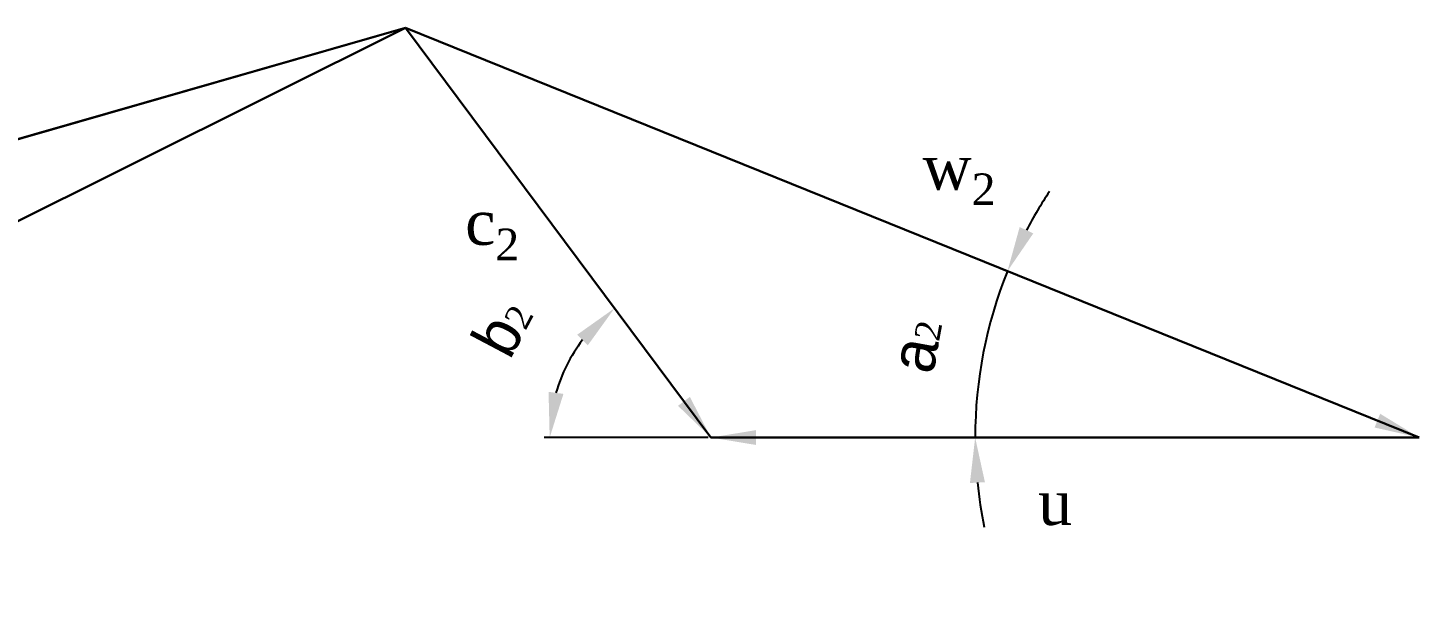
# Model space of a CAD drawing. Header units: millimetres. Extents: x -2060 to 12839, y 3761 to 9253.
# Drawn here: x 7064.9 to 7373.5, y 8942.8 to 9068.8 of the extents above; entities that cross this region are included whole.
import ezdxf

# ---------------------------------------------------------------- set-up
doc = ezdxf.new("R2010")
doc.units = ezdxf.units.MM
doc.layers.add('vastag', color=7, linetype='Continuous', lineweight=50)
doc.layers.add('vékony', color=7, linetype='Continuous', lineweight=30)
doc.styles.get("Standard").update_dxf_attribs({"font": 'pala.ttf'})
doc.dimstyles.new('Copy of ISO-25', dxfattribs={"dimtxt": 50, "dimasz": 10, "dimexe": 1.25, "dimexo": 0.625, "dimgap": 10, "dimtad": 1, "dimtxsty": 'Standard', "dimcen": 2.5, "dimadec": 0, "dimazin": 0, "dimtfac": 1, "dimtmove": 0, "dimatfit": 3, "dimfxl": 1, "dimarcsym": 0})

# ---------------------------------------------------------------- blocks, each defined once
blk = doc.blocks.new('*D13')
at = {"layer": 'Defpoints', "color": 0, "transparency": 16777216}
for p in [(7148.68, 9068.77), (6884.76, 8972.56), (6778.57, 8962.65), (6778.57, 8962.65), (6935.65, 8962.65)]:
    blk.add_point(p, dxfattribs=at)
at = {"layer": 'vékony', "color": 0, "lineweight": -2, "transparency": 16777216}
blk.add_arc((6778.57, 8962.65), 106.64, 5.3746, 10.6242, dxfattribs=at)
at = {"layer": 'vékony', "color": 0, "transparency": 16777216}
for points in [[(6881.77, 8981.93), (6885.01, 8982.7), (6881.09, 8992.04)], [(6886.41, 8972.72), (6883.08, 8972.56), (6885.22, 8962.65)]]:
    blk.add_solid(points, dxfattribs=at)
at = {"layer": 'vékony', "color": 0, "transparency": 16777216, "insert": (6898.72, 8981.77), "char_height": 10, "attachment_point": 5, "rotation": 279.0412}
blk.add_mtext('{\\fGreekC_IV25|b0|i0|c238|p2;a\\fPalatino Linotype|b0|i0|c238|p18;\\H0.56x;\\S^ 1;}', dxfattribs=at)
blk = doc.blocks.new('*D14')
at = {"layer": 'Defpoints', "color": 0, "transparency": 16777216}
for p in [(7148.68, 9068.77), (7029.88, 8977.28), (6778.57, 8962.65), (6935.65, 8962.65), (6935.65, 8962.65)]:
    blk.add_point(p, dxfattribs=at)
at = {"layer": 'vékony', "color": 0, "lineweight": -2, "transparency": 16777216}
blk.add_line((6936.28, 8962.65), (7032.26, 8962.65), dxfattribs=at)
for start, end in [(32.4911, 38.5022), (0, 26.48), (347.9778, 353.9889)]:
    blk.add_arc((6935.65, 8962.65), 95.36, start, end, dxfattribs=at)
at = {"layer": 'vékony', "color": 0, "transparency": 16777216}
for points in [[(7017.54, 9014.69), (7014.64, 9013.05), (7021.01, 9005.17)], [(7028.83, 8952.75), (7032.15, 8952.58), (7031.01, 8962.65)]]:
    blk.add_solid(points, dxfattribs=at)
at = {"layer": 'vékony', "color": 0, "transparency": 16777216, "insert": (7044.59, 8988.28), "char_height": 10, "attachment_point": 5, "rotation": 283.24}
blk.add_mtext('{\\fGreekC_IV25|b0|i0|c238|p2;b\\fPalatino Linotype|b0|i0|c238|p18;\\H0.56x;\\S^ 1;}', dxfattribs=at)
blk = doc.blocks.new('*D15')
at = {"layer": 'Defpoints', "color": 0, "transparency": 16777216}
for p in [(7148.68, 9068.77), (7182.34, 8988.86), (7216.38, 8977.95), (7216.38, 8977.95), (7373.46, 8977.95)]:
    blk.add_point(p, dxfattribs=at)
at = {"layer": 'vékony', "color": 0, "lineweight": -2, "transparency": 16777216}
blk.add_line((7215.76, 8977.95), (7179.38, 8977.95), dxfattribs=at)
blk.add_arc((7216.38, 8977.95), 35.75, 142.7831, 163.9216, dxfattribs=at)
at = {"layer": 'vékony', "color": 0, "transparency": 16777216}
for points in [[(7186.74, 9000.75), (7189.08, 8998.39), (7195.01, 9006.61)], [(7183.68, 8987.62), (7180.38, 8988.08), (7180.63, 8977.95)]]:
    blk.add_solid(points, dxfattribs=at)
at = {"layer": 'vékony', "color": 0, "transparency": 16777216, "insert": (7170.15, 9002.4), "char_height": 10, "attachment_point": 5, "rotation": 62.1233}
blk.add_mtext('{\\fGreekC_IV25|b0|i0|c238|p2;b\\fPalatino Linotype|b0|i0|c238|p18;\\H0.56x;\\S^ 2;}', dxfattribs=at)
blk = doc.blocks.new('*D16')
at = {"layer": 'Defpoints', "color": 0, "transparency": 16777216}
for p in [(7148.68, 9068.77), (7278.2, 9002.88), (7216.38, 8977.95), (7373.46, 8977.95), (7373.46, 8977.95)]:
    blk.add_point(p, dxfattribs=at)
at = {"layer": 'vékony', "color": 0, "lineweight": -2, "transparency": 16777216}
for start, end in [(146.3582, 152.1791), (158, 180), (185.8209, 191.6418)]:
    blk.add_arc((7373.46, 8977.95), 98.47, start, end, dxfattribs=at)
at = {"layer": 'vékony', "color": 0, "transparency": 16777216}
for points in [[(7287.88, 9023.2), (7284.86, 9024.61), (7282.16, 9014.84)], [(7273.83, 8967.87), (7277.16, 8968.04), (7274.99, 8977.95)]]:
    blk.add_solid(points, dxfattribs=at)
at = {"layer": 'vékony', "color": 0, "transparency": 16777216, "insert": (7261.83, 8998.38), "char_height": 10, "attachment_point": 5, "rotation": 79.6253}
blk.add_mtext('{\\fGreekC_IV25|b0|i0|c238|p2;a\\fPalatino Linotype|b0|i0|c238|p18;\\H0.56x;\\S^ 2;}', dxfattribs=at)

msp = doc.modelspace()

# ---------------------------------------------------------------- linework, layer by layer
at = {"layer": 'vékony'}
for p, q in [((6778.574, 8962.65), (7148.676, 9068.766)), ((6935.654, 8962.65), (7148.676, 9068.766)), ((7148.676, 9068.766), (7216.383, 8977.947)), ((7373.463, 8977.947), (7148.676, 9068.766)), ((7216.383, 8977.947), (7373.463, 8977.947))]:
    msp.add_line(p, q, dxfattribs=at)

# ---------------------------------------------------------------- texts
at = {"layer": 'vastag', "char_height": 10, "attachment_point": 1}
for s, insert in [('\\A1;w{\\H0.7x;\\S^ 2;}', (7263.311, 9042.892)), ('\\A1;c{\\H0.7x;\\S^ 2;}', (7161.879, 9030.664)), ('u', (7288.949, 8968.563))]:
    msp.add_mtext_dynamic_manual_height_columns(s, width=11.39589, gutter_width=12.5, heights=[5.498], dxfattribs=dict(at, insert=insert))

# ---------------------------------------------------------------- dimensions: what is measured, and where the dimension line sits
at = {"layer": 'vékony'}
for base, line1, line2, text, picture, middle in [((6884.757, 8972.562), ((6778.574, 8962.65), (7148.676, 9068.766)), ((6778.574, 8962.65), (6935.654, 8962.65)), '{\\fGreekC_IV25|b0|i0|c238|p2;a\\fPalatino Linotype|b0|i0|c238|p18;\\H0.56x;\\S^ 1;}', '*D13', (6883.893, 8979.408)), ((7182.335, 8988.855), ((7216.383, 8977.947), (7373.463, 8977.947)), ((7148.676, 9068.766), (7216.383, 8977.947)), '{\\fGreekC_IV25|b0|i0|c238|p2;b\\fPalatino Linotype|b0|i0|c238|p18;\\H0.56x;\\S^ 2;}', '*D15', (7184.779, 8994.663)), ((7278.198, 9002.879), ((7216.383, 8977.947), (7373.463, 8977.947)), ((7373.463, 8977.947), (7148.676, 9068.766)), '{\\fGreekC_IV25|b0|i0|c238|p2;a\\fPalatino Linotype|b0|i0|c238|p18;\\H0.56x;\\S^ 2;}', '*D16', (7276.599, 8995.68))]:
    dim = msp.add_angular_dim_2l(base=base, line1=line1, line2=line2, text=text, dimstyle='Copy of ISO-25', override={"dimtxt": 10}, dxfattribs=at)
    dim.commit()
    dim.dimension.update_dxf_attribs({"geometry": picture, "text_midpoint": middle, "dimtype": 162})
dim = msp.add_angular_dim_2l(base=(7029.885, 8977.282), line1=((6778.574, 8962.65), (6935.654, 8962.65)), line2=((6935.654, 8962.65), (7148.676, 9068.766)), text='{\\fGreekC_IV25|b0|i0|c238|p2;b\\fPalatino Linotype|b0|i0|c238|p18;\\H0.56x;\\S^ 1;}', dimstyle='Copy of ISO-25', override={"dimtxt": 10}, dxfattribs=at)
dim.commit()
dim.dimension.update_dxf_attribs({"geometry": '*D14', "text_midpoint": (7044.586, 8988.28)})

# ---------------------------------------------------------------- leaders
at = {"layer": 'vastag'}
for points in [[(6778.574, 8962.65), (7148.676, 9068.766)], [(6935.654, 8962.65), (7148.676, 9068.766)], [(7373.463, 8977.947), (7148.676, 9068.766)], [(7216.383, 8977.947), (7148.676, 9068.766)], [(7216.383, 8977.947), (7373.463, 8977.947)]]:
    msp.add_leader(points, dimstyle='Copy of ISO-25', override={"dimgap": 10, "dimtad": 0}, dxfattribs=at)

doc.saveas('drawing.dxf')
